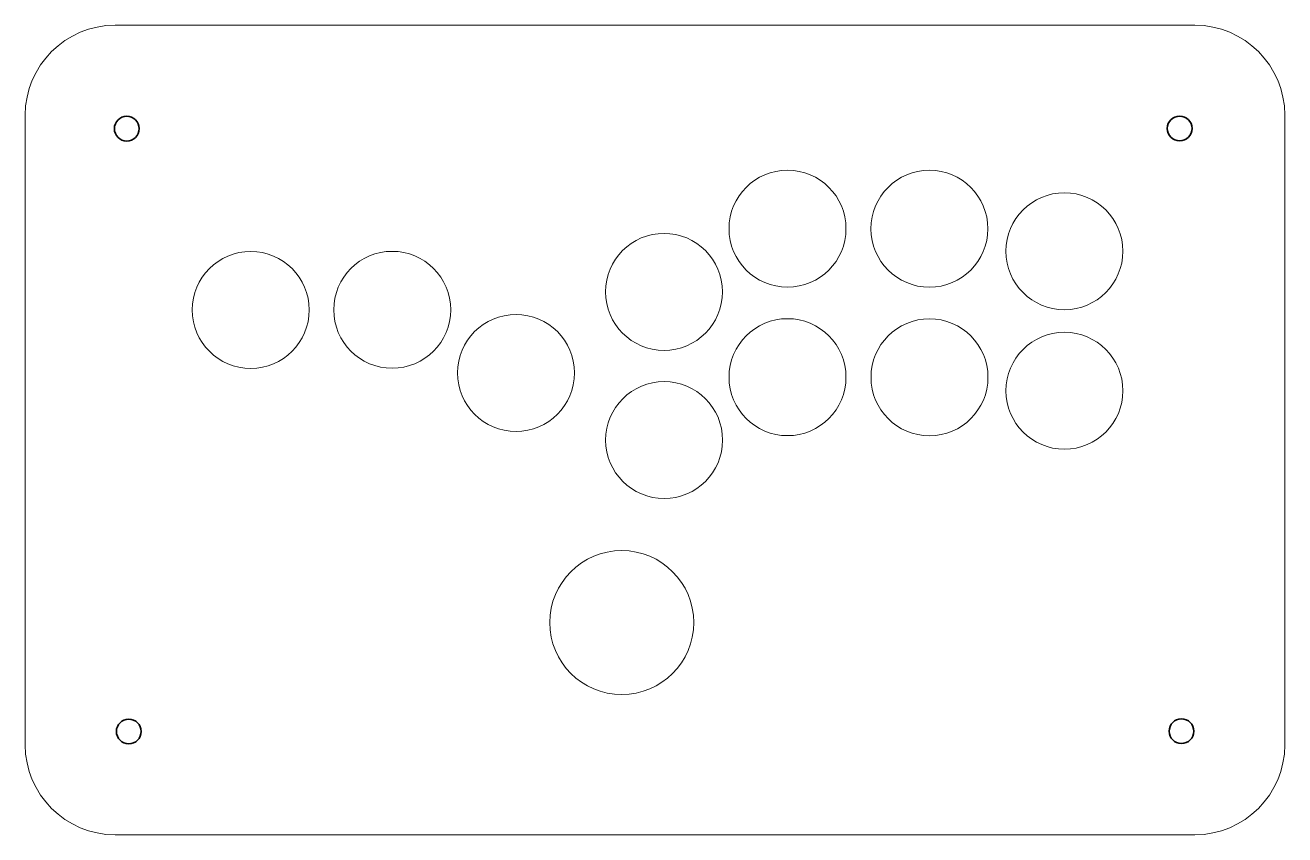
# Model space of a CAD drawing. Header units: millimetres. Extents: x 198 to 2216, y -826 to 151.
# Drawn here: x 1125.8 to 1405.8, y -654 to -474 of the extents above; entities that cross this region are included whole.
import ezdxf

# ---------------------------------------------------------------- set-up
doc = ezdxf.new("R2010")
doc.units = ezdxf.units.MM
doc.header["$MEASUREMENT"] = 0
doc.layers.add('Layer 1', color=7, linetype='Continuous')

msp = doc.modelspace()

# ---------------------------------------------------------------- linework, layer by layer
at = {"layer": 'Layer 1', "color": 250, "lineweight": 35}
for centre in [(1148.3583, -496.9752), (1382.4078, -496.9352), (1148.7977, -631.0002), (1382.8078, -630.9347)]:
    msp.add_ellipse(centre, major_axis=(0, 2.75), ratio=1, dxfattribs=at)
at = {"layer": 'Layer 1', "color": 250, "lineweight": 18}
for centre, major_axis, ratio in [((1295.2325, -519.2135), (0, 13.0001), 0.99999231), ((1326.7824, -519.226), (0, 13.0001), 0.99999231), ((1356.7825, -524.2261), (0, 13.0001), 0.99999231), ((1267.7826, -533.2635), (0, 13.0001), 0.99999231), ((1175.9076, -537.276), (0, 13.0001), 0.99999231), ((1207.3575, -537.2511), (0, 13.0001), 0.99999231), ((1234.8825, -551.2885), (0, 13.0001), 0.99999231), ((1295.2325, -552.226), (0, 13.0001), 0.99999231), ((1326.795, -552.2511), (0, 13.0001), 0.99999231), ((1356.795, -555.251), (0, 13.0001), 0.99999231), ((1267.8075, -566.2135), (0, 13.0001), 0.99999231), ((1258.3826, -606.7884), (0, 16), 1)]:
    msp.add_ellipse(centre, major_axis=major_axis, ratio=ratio, dxfattribs=at)
msp.add_open_spline([(1145.7778, -473.9717), (1145.7778, -473.9717), (1385.7777, -473.9717), (1385.7777, -473.9717), (1396.7777, -473.9717), (1405.7777, -482.9717), (1405.7777, -493.9716), (1405.7777, -493.9716), (1405.7777, -633.9718), (1405.7777, -633.9718), (1405.7777, -644.9717), (1396.7777, -653.9717), (1385.7777, -653.9717), (1385.7777, -653.9717), (1145.7778, -653.9717), (1145.7778, -653.9717), (1134.7777, -653.9717), (1125.7777, -644.9717), (1125.7777, -633.9718), (1125.7777, -633.9718), (1125.7777, -493.9716), (1125.7777, -493.9716), (1125.7777, -482.9717), (1134.7777, -473.9717), (1145.7778, -473.9717)], degree=3, knots=[0, 0, 0, 0, 0.125, 0.125, 0.125, 0.25, 0.25, 0.25, 0.375, 0.375, 0.375, 0.5, 0.5, 0.5, 0.625, 0.625, 0.625, 0.75, 0.75, 0.75, 0.875, 0.875, 0.875, 1, 1, 1, 1], dxfattribs=at)

doc.saveas('drawing.dxf')
